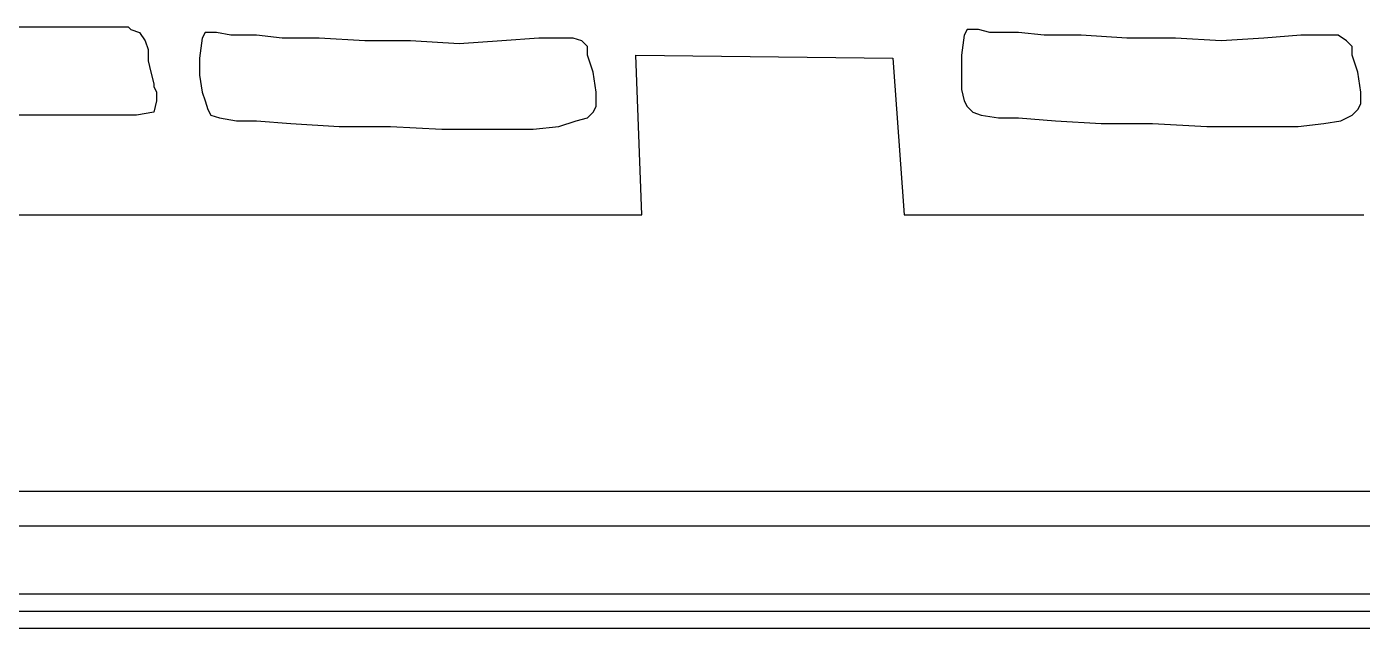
# Model space of a CAD drawing. Header units: millimetres. Extents: x 37541 to 999880, y 4425 to 1416340.
# Drawn here: x 372145 to 372799, y 1338529 to 1338824 of the extents above; entities that cross this region are included whole.
import ezdxf

# ---------------------------------------------------------------- set-up
doc = ezdxf.new("R2010")
doc.units = ezdxf.units.MM
doc.header["$LTSCALE"] = 150
doc.layers.get('0').update_dxf_attribs({"lineweight": 0})
doc.layers.add('-----20 General Symbol', color=3, linetype='Continuous')

# ---------------------------------------------------------------- blocks, each defined once
blk = doc.blocks.new('lkjlak')
for p, q in [((479835.05, 238937.95), (480292.59, 238937.95)), ((479835.05, 238937.95), (480292.59, 238937.95)), ((480292.59, 238937.95), (480293.24, 238937.31)), ((480292.59, 238937.95), (480292.59, 238937.95)), ((480292.59, 238937.95), (480293.24, 238937.31)), ((480293.24, 238937.31), (480295.18, 238936.66)), ((480293.24, 238937.31), (480295.18, 238936.66)), ((480295.18, 238936.66), (480296.47, 238934.72)), ((480295.18, 238936.66), (480296.47, 238934.72)), ((480310.06, 238936.66), (480309.41, 238935.36)), ((480310.06, 238936.66), (480309.41, 238935.36)), ((480312.65, 238936.66), (480310.06, 238936.66)), ((480312.65, 238936.66), (480310.06, 238936.66)), ((480315.89, 238936.01), (480312.65, 238936.66)), ((480315.89, 238936.01), (480312.65, 238936.66)), ((480482.85, 238937.31), (480482.21, 238936.01)), ((480482.85, 238937.31), (480482.21, 238936.01)), ((480485.44, 238937.31), (480482.85, 238937.31)), ((480485.44, 238937.31), (480482.85, 238937.31)), ((480488.03, 238936.66), (480485.44, 238937.31)), ((480488.03, 238936.66), (480485.44, 238937.31)), ((480491.27, 238936.66), (480488.03, 238936.66)), ((480491.27, 238936.66), (480488.03, 238936.66)), ((480494.5, 238936.66), (480491.27, 238936.66)), ((480494.5, 238936.66), (480491.27, 238936.66)), ((480491.27, 238936.66), (480491.27, 238936.66)), ((480500.33, 238936.01), (480494.5, 238936.66)), ((480500.33, 238936.01), (480494.5, 238936.66)), ((480296.47, 238934.72), (480297.12, 238932.78)), ((480296.47, 238934.72), (480297.12, 238932.78)), ((480309.41, 238935.36), (480308.77, 238930.83)), ((480309.41, 238935.36), (480308.77, 238930.83)), ((480309.41, 238935.36), (480309.41, 238935.36)), ((480318.48, 238936.01), (480315.89, 238936.01)), ((480318.48, 238936.01), (480315.89, 238936.01)), ((480321.71, 238936.01), (480318.48, 238936.01)), ((480321.71, 238936.01), (480318.48, 238936.01)), ((480318.48, 238936.01), (480318.48, 238936.01)), ((480327.54, 238935.36), (480321.71, 238936.01)), ((480327.54, 238935.36), (480321.71, 238936.01)), ((480335.95, 238935.36), (480327.54, 238935.36)), ((480335.95, 238935.36), (480327.54, 238935.36)), ((480346.3, 238934.72), (480335.95, 238935.36)), ((480346.3, 238934.72), (480335.95, 238935.36)), ((480356.66, 238934.72), (480346.3, 238934.72)), ((480356.66, 238934.72), (480346.3, 238934.72)), ((480367.66, 238934.07), (480356.66, 238934.72)), ((480367.66, 238934.07), (480356.66, 238934.72)), ((480377.37, 238934.72), (480367.66, 238934.07)), ((480377.37, 238934.72), (480367.66, 238934.07)), ((480385.78, 238935.36), (480377.37, 238934.72)), ((480385.78, 238935.36), (480377.37, 238934.72)), ((480390.31, 238935.36), (480385.78, 238935.36)), ((480390.31, 238935.36), (480385.78, 238935.36)), ((480385.78, 238935.36), (480385.78, 238935.36)), ((480393.55, 238935.36), (480390.31, 238935.36)), ((480393.55, 238935.36), (480390.31, 238935.36)), ((480395.49, 238934.72), (480393.55, 238935.36)), ((480395.49, 238934.72), (480393.55, 238935.36)), ((480396.78, 238933.42), (480395.49, 238934.72)), ((480396.78, 238933.42), (480395.49, 238934.72)), ((480396.78, 238931.48), (480396.78, 238933.42)), ((480396.78, 238933.42), (480396.78, 238933.42)), ((480396.78, 238933.42), (480396.78, 238933.42)), ((480396.78, 238931.48), (480396.78, 238933.42)), ((480482.21, 238936.01), (480481.56, 238931.48)), ((480482.21, 238936.01), (480481.56, 238931.48)), ((480482.21, 238936.01), (480482.21, 238936.01)), ((480508.74, 238936.01), (480500.33, 238936.01)), ((480508.74, 238936.01), (480500.33, 238936.01)), ((480519.09, 238935.36), (480508.74, 238936.01)), ((480519.09, 238935.36), (480508.74, 238936.01)), ((480530.1, 238935.36), (480519.09, 238935.36)), ((480530.1, 238935.36), (480519.09, 238935.36)), ((480540.45, 238934.72), (480530.1, 238935.36)), ((480540.45, 238934.72), (480530.1, 238935.36)), ((480550.16, 238935.36), (480540.45, 238934.72)), ((480550.16, 238935.36), (480540.45, 238934.72)), ((480558.57, 238936.01), (480550.16, 238935.36)), ((480558.57, 238936.01), (480550.16, 238935.36)), ((480563.75, 238936.01), (480558.57, 238936.01)), ((480563.75, 238936.01), (480558.57, 238936.01)), ((480558.57, 238936.01), (480558.57, 238936.01)), ((480566.98, 238936.01), (480563.75, 238936.01)), ((480566.98, 238936.01), (480563.75, 238936.01)), ((480568.92, 238934.72), (480566.98, 238936.01)), ((480568.92, 238934.72), (480566.98, 238936.01)), ((480570.22, 238933.42), (480568.92, 238934.72)), ((480570.22, 238933.42), (480568.92, 238934.72)), ((480570.22, 238931.48), (480570.22, 238933.42)), ((480570.22, 238933.42), (480570.22, 238933.42)), ((480570.22, 238933.42), (480570.22, 238933.42)), ((480570.22, 238931.48), (480570.22, 238933.42)), ((480297.12, 238932.78), (480297.12, 238930.19)), ((480297.12, 238932.78), (480297.12, 238932.78)), ((480297.12, 238932.78), (480297.12, 238930.19)), ((480308.77, 238930.83), (480308.77, 238926.95)), ((480308.77, 238930.83), (480308.77, 238926.95)), ((480398.08, 238927.6), (480396.78, 238931.48)), ((480398.08, 238927.6), (480396.78, 238931.48)), ((480409.08, 238895.24), (480407.78, 238931.48)), ((480407.78, 238931.48), (480466.03, 238930.83)), ((480466.03, 238930.83), (480468.62, 238895.24)), ((480481.56, 238931.48), (480481.56, 238927.6)), ((480481.56, 238931.48), (480481.56, 238927.6)), ((480571.51, 238927.6), (480570.22, 238931.48)), ((480571.51, 238927.6), (480570.22, 238931.48)), ((480297.12, 238930.19), (480297.77, 238927.6)), ((480297.12, 238930.19), (480297.77, 238927.6)), ((480297.77, 238927.6), (480298.41, 238925.01)), ((480297.77, 238927.6), (480298.41, 238925.01)), ((480398.72, 238923.07), (480398.08, 238927.6)), ((480398.72, 238923.07), (480398.08, 238927.6)), ((480481.56, 238927.6), (480481.56, 238923.72)), ((480481.56, 238927.6), (480481.56, 238923.72)), ((480572.16, 238923.07), (480571.51, 238927.6)), ((480572.16, 238923.07), (480571.51, 238927.6)), ((480298.41, 238925.01), (480298.41, 238924.36)), ((480298.41, 238925.01), (480298.41, 238924.36)), ((480298.41, 238924.36), (480299.06, 238923.07)), ((480298.41, 238924.36), (480298.41, 238924.36)), ((480298.41, 238924.36), (480299.06, 238923.07)), ((480308.77, 238926.95), (480309.41, 238923.07)), ((480308.77, 238926.95), (480309.41, 238923.07)), ((480299.06, 238923.07), (480299.06, 238921.13)), ((480299.06, 238923.07), (480299.06, 238921.13)), ((480309.41, 238923.07), (480310.06, 238921.13)), ((480309.41, 238923.07), (480310.06, 238921.13)), ((480398.72, 238919.83), (480398.72, 238923.07)), ((480398.72, 238919.83), (480398.72, 238923.07)), ((480481.56, 238923.72), (480482.21, 238921.13)), ((480481.56, 238923.72), (480482.21, 238921.13)), ((480572.16, 238920.48), (480572.16, 238923.07)), ((480572.16, 238920.48), (480572.16, 238923.07)), ((480298.41, 238918.54), (480294.53, 238917.89)), ((480298.41, 238918.54), (480294.53, 238917.89)), ((480299.06, 238921.13), (480298.41, 238918.54)), ((480299.06, 238921.13), (480298.41, 238918.54)), ((480310.06, 238921.13), (480310.71, 238919.19)), ((480310.06, 238921.13), (480310.06, 238921.13)), ((480310.06, 238921.13), (480310.71, 238919.19)), ((480310.71, 238919.19), (480311.36, 238917.89)), ((480310.71, 238919.19), (480311.36, 238917.89)), ((480396.78, 238917.24), (480398.08, 238918.54)), ((480396.78, 238917.24), (480398.08, 238918.54)), ((480398.08, 238918.54), (480398.72, 238919.83)), ((480398.08, 238918.54), (480398.72, 238919.83)), ((480398.72, 238919.83), (480398.72, 238919.83)), ((480482.21, 238921.13), (480482.85, 238919.83)), ((480482.21, 238921.13), (480482.21, 238921.13)), ((480482.21, 238921.13), (480482.85, 238919.83)), ((480482.85, 238919.83), (480484.15, 238918.54)), ((480482.85, 238919.83), (480484.15, 238918.54)), ((480484.15, 238918.54), (480486.09, 238917.89)), ((480484.15, 238918.54), (480486.09, 238917.89)), ((480570.22, 238917.89), (480571.51, 238919.19)), ((480570.22, 238917.89), (480571.51, 238919.19)), ((480571.51, 238919.19), (480572.16, 238920.48)), ((480571.51, 238919.19), (480572.16, 238920.48)), ((480572.16, 238920.48), (480572.16, 238920.48)), ((480272.53, 238917.89), (480262.17, 238917.89)), ((480272.53, 238917.89), (480262.17, 238917.89)), ((480281.59, 238917.89), (480272.53, 238917.89)), ((480281.59, 238917.89), (480272.53, 238917.89)), ((480288.06, 238917.89), (480281.59, 238917.89)), ((480288.06, 238917.89), (480281.59, 238917.89)), ((480292.59, 238917.89), (480288.06, 238917.89)), ((480292.59, 238917.89), (480288.06, 238917.89)), ((480294.53, 238917.89), (480292.59, 238917.89)), ((480294.53, 238917.89), (480292.59, 238917.89)), ((480294.53, 238917.89), (480294.53, 238917.89)), ((480311.36, 238917.89), (480313.3, 238917.24)), ((480311.36, 238917.89), (480313.3, 238917.24)), ((480313.3, 238917.24), (480317.18, 238916.6)), ((480313.3, 238917.24), (480317.18, 238916.6)), ((480317.18, 238916.6), (480321.71, 238916.6)), ((480317.18, 238916.6), (480317.18, 238916.6)), ((480317.18, 238916.6), (480321.71, 238916.6)), ((480321.71, 238916.6), (480329.48, 238915.95)), ((480321.71, 238916.6), (480329.48, 238915.95)), ((480329.48, 238915.95), (480340.48, 238915.3)), ((480329.48, 238915.95), (480340.48, 238915.3)), ((480340.48, 238915.3), (480352.13, 238915.3)), ((480340.48, 238915.3), (480352.13, 238915.3)), ((480352.13, 238915.3), (480363.78, 238914.66)), ((480352.13, 238915.3), (480363.78, 238914.66)), ((480384.48, 238914.66), (480390.31, 238915.3)), ((480384.48, 238914.66), (480390.31, 238915.3)), ((480390.31, 238915.3), (480394.19, 238916.6)), ((480390.31, 238915.3), (480394.19, 238916.6)), ((480390.31, 238915.3), (480390.31, 238915.3)), ((480394.19, 238916.6), (480396.78, 238917.24)), ((480394.19, 238916.6), (480396.78, 238917.24)), ((480486.09, 238917.89), (480489.97, 238917.24)), ((480486.09, 238917.89), (480489.97, 238917.24)), ((480489.97, 238917.24), (480494.5, 238917.24)), ((480489.97, 238917.24), (480489.97, 238917.24)), ((480489.97, 238917.24), (480494.5, 238917.24)), ((480494.5, 238917.24), (480502.91, 238916.6)), ((480494.5, 238917.24), (480502.91, 238916.6)), ((480502.91, 238916.6), (480513.27, 238915.95)), ((480502.91, 238916.6), (480513.27, 238915.95)), ((480513.27, 238915.95), (480524.92, 238915.95)), ((480513.27, 238915.95), (480524.92, 238915.95)), ((480524.92, 238915.95), (480537.21, 238915.3)), ((480524.92, 238915.95), (480537.21, 238915.3)), ((480537.21, 238915.3), (480548.22, 238915.3)), ((480537.21, 238915.3), (480548.22, 238915.3)), ((480548.22, 238915.3), (480557.92, 238915.3)), ((480548.22, 238915.3), (480557.92, 238915.3)), ((480557.92, 238915.3), (480563.75, 238915.95)), ((480557.92, 238915.3), (480563.75, 238915.95)), ((480563.75, 238915.95), (480567.63, 238916.6)), ((480563.75, 238915.95), (480567.63, 238916.6)), ((480563.75, 238915.95), (480563.75, 238915.95)), ((480567.63, 238916.6), (480570.22, 238917.89)), ((480567.63, 238916.6), (480570.22, 238917.89)), ((480363.78, 238914.66), (480375.42, 238914.66)), ((480363.78, 238914.66), (480375.42, 238914.66)), ((480375.42, 238914.66), (480384.48, 238914.66)), ((480375.42, 238914.66), (480384.48, 238914.66)), ((479715.33, 238895.24), (480409.08, 238895.24)), ((480409.08, 238895.24), (480409.08, 238895.24)), ((480468.62, 238895.24), (480478.97, 238895.24)), ((480478.97, 238895.24), (480489.32, 238895.24)), ((480489.32, 238895.24), (480499.03, 238895.24)), ((480499.03, 238895.24), (480508.74, 238895.24)), ((480508.74, 238895.24), (480517.8, 238895.24)), ((480517.8, 238895.24), (480526.21, 238895.24)), ((480526.21, 238895.24), (480534.63, 238895.24)), ((480534.63, 238895.24), (480542.39, 238895.24)), ((480542.39, 238895.24), (480549.51, 238895.24)), ((480549.51, 238895.24), (480555.33, 238895.24)), ((480555.33, 238895.24), (480561.16, 238895.24)), ((480561.16, 238895.24), (480565.69, 238895.24)), ((480565.69, 238895.24), (480570.22, 238895.24)), ((480570.22, 238895.24), (480572.81, 238895.24)), ((481205.08, 238832.47), (479449.99, 238832.47)), ((479449.99, 238824.7), (481205.08, 238824.7)), ((481163.01, 238809.17), (479484.94, 238809.17)), ((479484.94, 238805.29), (481163.01, 238805.29)), ((479484.94, 238801.4), (481163.01, 238801.4))]:
    blk.add_line(p, q)

msp = doc.modelspace()

# ---------------------------------------------------------------- block references
at = {"layer": '-----20 General Symbol', "xscale": 2.161992537151013, "yscale": 2.161992537151013, "zscale": 2.161992537151013}
msp.add_blockref('lkjlak', (-666194.788, 822241.81), dxfattribs=at)

doc.saveas('drawing.dxf')
